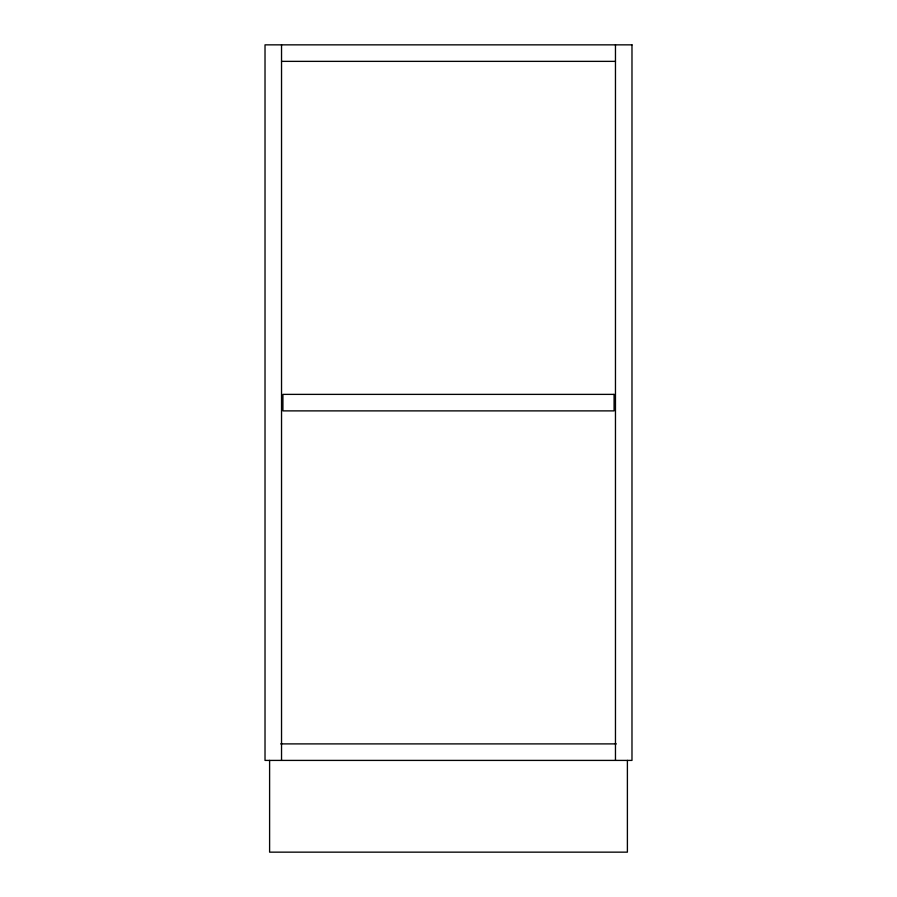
<?xml version="1.0" encoding="UTF-8"?>
<svg xmlns="http://www.w3.org/2000/svg" width="897" height="897" viewBox="0 0 897 897"><rect width="100%" height="100%" fill="white"/><g stroke="black" fill="none" stroke-linecap="round" stroke-linejoin="round"><path stroke-width="1.35" d="M281.535 61.366L615.465 61.366M280.705 743.893L616.295 743.893M627.395 760.409L627.395 852.15L269.605 852.15L269.605 760.409M615.465 44.85L615.465 760.409M281.535 44.85L281.535 760.409M631.981 44.85L265.019 44.85L265.019 760.409L631.981 760.409L631.981 44.85M614.086 394.377L282.914 394.377L282.914 410.882L614.086 410.882L614.086 394.377"/></g></svg>
